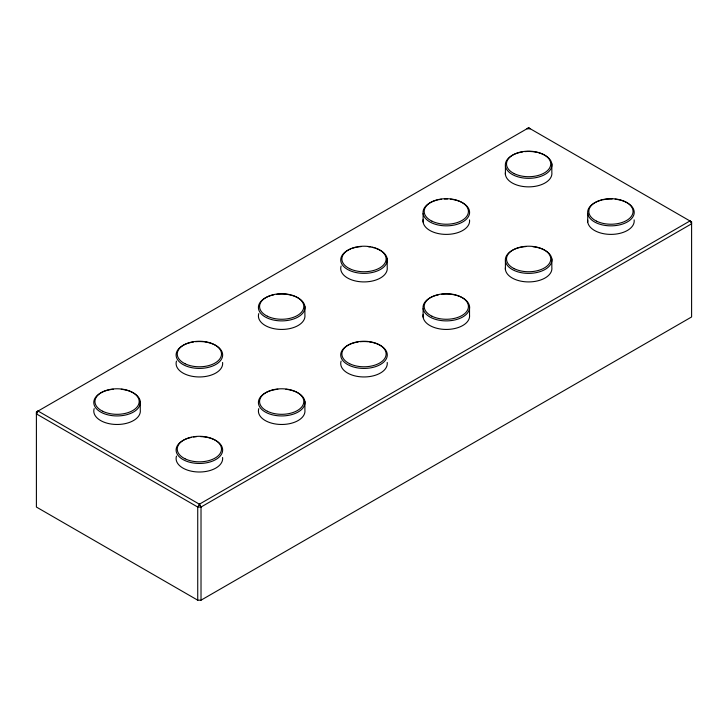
<?xml version="1.0" encoding="UTF-8"?>
<svg xmlns="http://www.w3.org/2000/svg" width="728" height="728" viewBox="0 0 728 728"><rect width="100%" height="100%" fill="white"/><g stroke="black" fill="none" stroke-linecap="round" stroke-linejoin="round"><path stroke-width="1.09" d="M36.4 413.904L38.047 411.038L199.381 504.195L201.019 507.043L201.019 600.19L197.734 600.19L36.4 507.043L36.4 412.002L38.047 411.038L36.4 413.904L197.734 507.043L201.019 507.043L691.6 223.815L689.962 220.957L199.381 504.195L197.734 507.043L197.734 600.19M36.4 412.002L528.619 127.809L691.6 221.913L691.6 316.962L201.019 600.19M689.962 220.957L691.6 221.913M199.381 504.185L201.019 507.043M587.724 213.468L587.724 222.013M551.833 163.818L551.833 172.363A23.278 13.441 0 0 1 528.947 186.869A23.278 13.441 0 0 1 505.369 172.736M551.833 258.868L551.833 267.413A23.278 13.441 0 0 1 528.947 281.918A23.278 13.441 0 0 1 505.369 267.777M505.414 165.948L505.414 174.493M505.414 260.997L505.414 269.542M469.524 306.388L469.524 314.933A23.278 13.441 0 0 1 445.864 329.438A23.278 13.441 0 0 1 423.186 314.423M423.105 213.468L423.105 222.013M423.105 308.517L423.105 317.062M387.205 258.868L387.205 267.413A23.278 13.441 0 0 1 362.799 281.9A23.278 13.441 0 0 1 341.104 266.039M304.896 306.388L304.896 314.933A23.278 13.441 0 0 1 280.489 329.42A23.278 13.441 0 0 1 258.795 313.559M304.896 401.437L304.896 409.973A23.278 13.441 0 0 1 280.489 424.46A23.278 13.441 0 0 1 258.795 408.599M140.276 401.437L140.276 409.973A23.278 13.441 0 0 1 115.861 424.46A23.278 13.441 0 0 1 94.167 408.599M121.294 389.28A23.278 13.441 0 0 1 136.409 409.973A23.278 13.441 0 0 1 97.507 409.791A23.278 13.441 0 0 1 113.213 389.243M204.595 341.878A23.278 13.441 0 0 1 218.728 362.444A23.278 13.441 0 0 1 180.398 362.762A23.278 13.441 0 0 1 193.53 341.969M195.523 341.723A23.278 13.441 0 0 1 203.603 341.76M222.586 362.453A23.278 13.441 0 0 1 198.171 376.94A23.278 13.441 0 0 1 176.485 361.079M291.701 295.313A23.278 13.441 0 0 1 299.399 316.17A23.278 13.441 0 0 1 262.508 315.069A23.278 13.441 0 0 1 273.901 294.785M276.831 294.303A23.278 13.441 0 0 1 290.772 295.077M375.093 248.111A23.278 13.441 0 0 1 382.482 268.104A23.278 13.441 0 0 1 347.129 269.187A23.278 13.441 0 0 1 350.796 248.858M351.815 248.476A23.278 13.441 0 0 1 356.21 247.265M357.175 247.083A23.278 13.441 0 0 1 361.152 246.592M368.222 246.71A23.278 13.441 0 0 1 370.197 246.974M372.144 247.338A23.278 13.441 0 0 1 374.01 247.793M538.629 152.753A23.278 13.441 0 0 1 545.891 173.901A23.278 13.441 0 0 1 508.708 171.853A23.278 13.441 0 0 1 522.777 151.879M524.77 151.633A23.278 13.441 0 0 1 537.71 152.507M450.541 199.19A23.278 13.441 0 0 1 466.584 219.019A23.278 13.441 0 0 1 428.883 221.321A23.278 13.441 0 0 1 437.392 199.991M438.529 199.745A23.278 13.441 0 0 1 441.459 199.263M444.471 199.008A23.278 13.441 0 0 1 447.511 198.981M469.524 219.892A23.278 13.441 0 0 1 445.864 234.389A23.278 13.441 0 0 1 423.186 219.383M615.16 199.19A23.278 13.441 0 0 1 631.203 219.019A23.278 13.441 0 0 1 593.502 221.321A23.278 13.441 0 0 1 602.02 199.991M603.148 199.745A23.278 13.441 0 0 1 612.139 198.981M532.851 246.71A23.278 13.441 0 0 1 548.694 266.748A23.278 13.441 0 0 1 510.665 268.486A23.278 13.441 0 0 1 520.839 247.265M521.794 247.083A23.278 13.441 0 0 1 525.78 246.592M456.32 295.313A23.278 13.441 0 0 1 464.027 316.17A23.278 13.441 0 0 1 427.136 315.069A23.278 13.441 0 0 1 438.529 294.785M441.459 294.303A23.278 13.441 0 0 1 455.4 295.077M387.205 362.453A23.278 13.441 0 0 1 362.799 376.94A23.278 13.441 0 0 1 341.104 361.079M369.214 341.878A23.278 13.441 0 0 1 383.356 362.444A23.278 13.441 0 0 1 345.017 362.762A23.278 13.441 0 0 1 358.149 341.969M360.151 341.723A23.278 13.441 0 0 1 368.222 341.76M200.582 436.6A23.278 13.441 0 0 1 220.393 455.801A23.278 13.441 0 0 1 182.091 459.022A23.278 13.441 0 0 1 191.591 437.355M193.53 437.009A23.278 13.441 0 0 1 196.533 436.682M222.586 457.502A23.278 13.441 0 0 1 198.171 471.99A23.278 13.441 0 0 1 176.485 456.119M285.913 389.28A23.278 13.441 0 0 1 301.037 409.973A23.278 13.441 0 0 1 262.135 409.791A23.278 13.441 0 0 1 277.832 389.243M634.143 219.892A23.278 13.441 0 0 1 611.256 234.389A23.278 13.441 0 0 1 587.687 220.256M528.619 127.809L526.981 128.765L530.266 128.765L528.619 127.809M102.712 411.265A22.113 12.767 0 0 0 138.811 403.867A22.113 12.767 0 0 0 109.664 389.516A22.113 12.767 0 0 0 102.712 411.265M185.021 363.736A22.113 12.767 0 0 0 221.13 356.347A22.113 12.767 0 0 0 191.983 341.987A22.113 12.767 0 0 0 185.021 363.736M267.34 316.216A22.113 12.767 0 0 0 303.44 308.818A22.113 12.767 0 0 0 274.292 294.467A22.113 12.767 0 0 0 267.34 316.216M349.649 268.696A22.113 12.767 0 0 0 385.749 261.297A22.113 12.767 0 0 0 356.602 246.947A22.113 12.767 0 0 0 349.649 268.696M514.268 173.655A22.113 12.767 0 0 0 550.377 166.257A22.113 12.767 0 0 0 521.23 151.906A22.113 12.767 0 0 0 514.268 173.655M431.959 221.176A22.113 12.767 0 0 0 468.059 213.777A22.113 12.767 0 0 0 438.911 199.427A22.113 12.767 0 0 0 431.959 221.176M596.587 221.176A22.113 12.767 0 0 0 632.687 213.777A22.113 12.767 0 0 0 603.539 199.427A22.113 12.767 0 0 0 596.587 221.176M431.959 316.216A22.113 12.767 0 0 0 468.059 308.818A22.113 12.767 0 0 0 438.911 294.467A22.113 12.767 0 0 0 431.959 316.216M514.268 268.696A22.113 12.767 0 0 0 550.377 261.297A22.113 12.767 0 0 0 521.23 246.947A22.113 12.767 0 0 0 514.268 268.696M349.649 363.736A22.113 12.767 0 0 0 385.749 356.347A22.113 12.767 0 0 0 356.602 341.987A22.113 12.767 0 0 0 349.649 363.736M185.021 458.786A22.113 12.767 0 0 0 221.13 451.387A22.113 12.767 0 0 0 191.983 437.037A22.113 12.767 0 0 0 185.021 458.786M267.34 411.265A22.113 12.767 0 0 0 303.44 403.867A22.113 12.767 0 0 0 274.292 389.516A22.113 12.767 0 0 0 267.34 411.265"/></g></svg>
